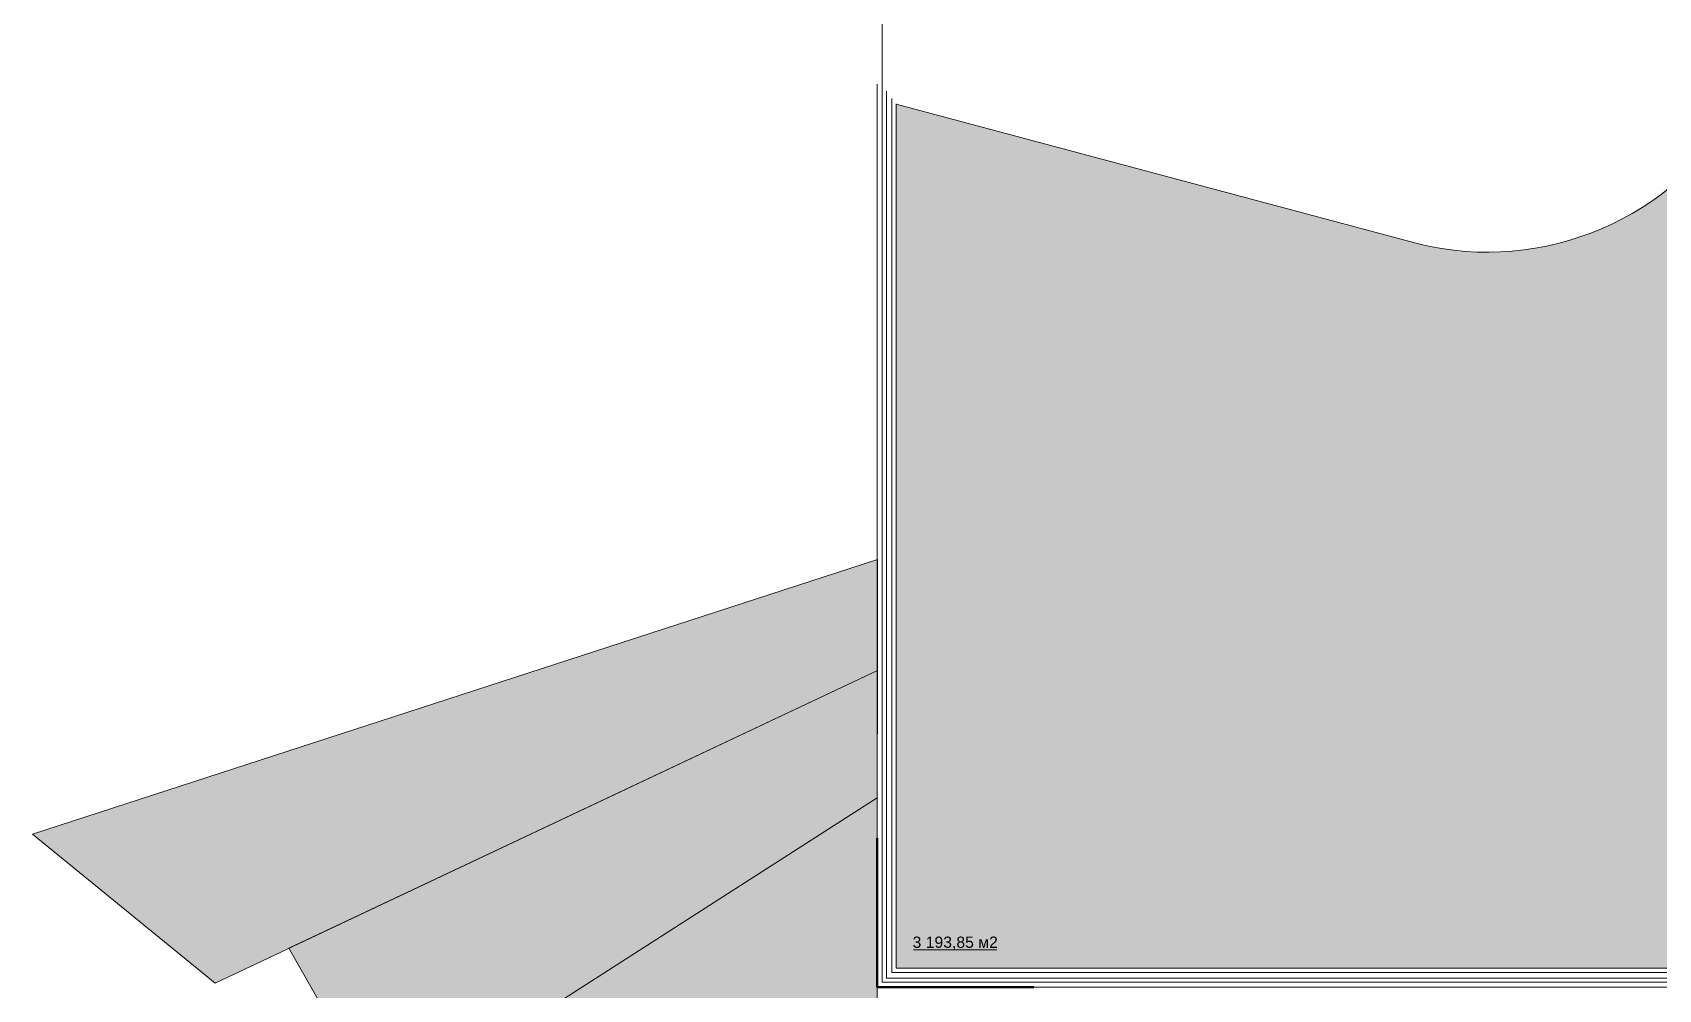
# Model space of a CAD drawing. Header units: millimetres. Extents: x -34838 to 729576, y -214038 to 121482.
# Drawn here: x -34838 to 22840, y 20296 to 54239 of the extents above; entities that cross this region are included whole.
import ezdxf
from ezdxf.enums import TextEntityAlignment as Align

# ---------------------------------------------------------------- set-up
doc = ezdxf.new("R2010")
doc.units = ezdxf.units.MM
doc.header["$MEASUREMENT"] = 0
doc.set_wipeout_variables(frame=1)
doc.linetypes.add('Wipeout_Contour', pattern=[1000, 0, -1000])
for name, color, linetype, lineweight in [('0_Ном._пера__150', 7, 'Continuous', 50), ('АБ _ 0 _ СТІНИ _ ЗОВНІШНІ .3D_Ном._пера__87', 7, 'Continuous', 13), ('АБ _ 1 _ ПЕРЕКРИТТЯ _ ПІДЛОГИ .3D_Ном._пера__89', 7, 'Continuous', 13), ('АБ _ 1 _ ПЕРЕКРИТТЯ _ ПІДЛОГИ .3D_Ном._пера__98', 140, 'Continuous', 13), ('Паспорта Зон ARCHICAD_Ном._пера__5', 7, 'Continuous', 0)]:
    doc.layers.add(name, color=color, linetype=linetype, lineweight=lineweight)
for name, color, linetype in [('_ ГП _90м басейн', 7, 'Continuous'), ('__ ГП _СПОРУДИ.2Д', 7, 'Continuous'), ('АБ _ 0 _ СТІНИ _ ЗОВНІШНІ .3D', 7, 'Continuous'), ('АБ _ 1 _ ПЕРЕКРИТТЯ _ ПІДЛОГИ .3D', 7, 'Continuous'), ('АП _ ТЕП _ СПОРУДА (ЗОНИ) .3D', 7, 'Continuous')]:
    doc.layers.add(name, color=color, linetype=linetype)
for name, color, linetype, lineweight, true_color in [('_ ГП _90м басейн_Ном._пера__114', 7, 'Continuous', 13, 0xb9b9b9), ('_ ГП _90м басейн_Ном._пера__255', 7, 'Continuous', 0, 0xaaaaaa), ('_ ГП _90м басейн_Ном._пера__54', 7, 'Continuous', 15, 0x5f5f5f), ('__ ГП _СПОРУДИ.2Д_Ном._пера__255', 7, 'Continuous', 0, 0xaaaaaa)]:
    doc.layers.add(name, color=color, linetype=linetype, lineweight=lineweight, true_color=true_color)
doc.styles.add('СГЕНЕРИР_СТИЛЬ_1', font='Arial.ttf')

# ---------------------------------------------------------------- blocks, each defined once
blk = doc.blocks.new('Стена_1_4', base_point=(-4200, 21050))
at = {"color": 254, "linetype": 'Wipeout_Contour', "lineweight": 0, "ltscale": 62940.399726}
blk.add_wipeout([(-4700, 20550), (-4875, 20375), (-4700, 20375)], dxfattribs=at).dxf.layer = 'АБ _ 0 _ СТІНИ _ ЗОВНІШНІ .3D'
at = {"color": 254, "linetype": 'Wipeout_Contour', "lineweight": 0, "ltscale": 166237.263491}
blk.add_wipeout([(58681, 20550), (-4700, 20550), (-4700, 20375), (58633, 20375)], dxfattribs=at).dxf.layer = 'АБ _ 0 _ СТІНИ _ ЗОВНІШНІ .3D'
at = {"color": 254, "linetype": 'Wipeout_Contour', "lineweight": 0, "ltscale": 63322.089611}
blk.add_wipeout([(-4550, 20700), (-4700, 20550), (-4550, 20550)], dxfattribs=at).dxf.layer = 'АБ _ 0 _ СТІНИ _ ЗОВНІШНІ .3D'
at = {"color": 254, "linetype": 'Wipeout_Contour', "lineweight": 0, "ltscale": 166386.735885}
blk.add_wipeout([(58567, 20700), (-4550, 20700), (-4550, 20550), (58525, 20550)], dxfattribs=at).dxf.layer = 'АБ _ 0 _ СТІНИ _ ЗОВНІШНІ .3D'
at = {"layer": 'АБ _ 0 _ СТІНИ _ ЗОВНІШНІ .3D_Ном._пера__87', "color": 7, "linetype": 'Continuous', "lineweight": 13, "flags": 128}
blk.add_lwpolyline([(-4875, 20375), (58814, 20375)], dxfattribs=at)
at = {"color": 254, "linetype": 'Wipeout_Contour', "lineweight": 0, "ltscale": 63693.801412}
blk.add_wipeout([(-4550, 20700), (-4350, 20700), (-4350, 20900)], dxfattribs=at).dxf.layer = 'АБ _ 0 _ СТІНИ _ ЗОВНІШНІ .3D'
at = {"color": 254, "linetype": 'Wipeout_Contour', "lineweight": 0, "ltscale": 166461.609658}
blk.add_wipeout([(-4350, 20700), (58359, 20700), (58414, 20900), (-4350, 20900)], dxfattribs=at).dxf.layer = 'АБ _ 0 _ СТІНИ _ ЗОВНІШНІ .3D'
at = {"layer": 'АБ _ 0 _ СТІНИ _ ЗОВНІШНІ .3D_Ном._пера__87', "color": 7, "linetype": 'Continuous', "lineweight": 13}
for p, q in [((-4700, 20550), (-4550, 20550)), ((-4550, 20550), (58525, 20550))]:
    blk.add_line(p, q, dxfattribs=at)
at = {"color": 254, "linetype": 'Wipeout_Contour', "lineweight": 0, "ltscale": 64130.251238}
blk.add_wipeout([(-4200, 21050), (-4350, 20900), (-4200, 20900)], dxfattribs=at).dxf.layer = 'АБ _ 0 _ СТІНИ _ ЗОВНІШНІ .3D'
at = {"color": 254, "linetype": 'Wipeout_Contour', "lineweight": 0, "ltscale": 166660.060715}
blk.add_wipeout([(58300, 21050), (-4200, 21050), (-4200, 20900), (58259, 20900)], dxfattribs=at).dxf.layer = 'АБ _ 0 _ СТІНИ _ ЗОВНІШНІ .3D'
at = {"layer": 'АБ _ 0 _ СТІНИ _ ЗОВНІШНІ .3D_Ном._пера__87', "color": 7, "linetype": 'Continuous', "lineweight": 13}
for p, q in [((-4350, 20900), (-4200, 20900)), ((-4200, 20900), (58259, 20900)), ((-4550, 20700), (-4350, 20700)), ((-4350, 20700), (58359, 20700))]:
    blk.add_line(p, q, dxfattribs=at)
at = {"layer": 'АБ _ 0 _ СТІНИ _ ЗОВНІШНІ .3D_Ном._пера__87', "color": 7, "linetype": 'Continuous', "lineweight": 13, "flags": 128}
blk.add_lwpolyline([(58300, 21050), (-4200, 21050)], dxfattribs=at)
at = {"color": 254, "linetype": 'Wipeout_Contour', "lineweight": 0, "ltscale": 63151.410153}
blk.add_wipeout([(-4875, 20550), (-4875, 20375), (-4700, 20550)], dxfattribs=at).dxf.layer = 'АБ _ 0 _ СТІНИ _ ЗОВНІШНІ .3D'
at = {"color": 254, "linetype": 'Wipeout_Contour', "lineweight": 0, "ltscale": 63502.032367}
blk.add_wipeout([(-4700, 20700), (-4700, 20550), (-4550, 20700)], dxfattribs=at).dxf.layer = 'АБ _ 0 _ СТІНИ _ ЗОВНІШНІ .3D'
at = {"layer": 'АБ _ 0 _ СТІНИ _ ЗОВНІШНІ .3D_Ном._пера__87', "color": 7, "linetype": 'Continuous', "lineweight": 13, "flags": 128}
blk.add_lwpolyline([(-4875, 20375), (-4875, 20550)], dxfattribs=at)
at = {"color": 254, "linetype": 'Wipeout_Contour', "lineweight": 0, "ltscale": 63931.984344}
blk.add_wipeout([(-4550, 20900), (-4550, 20700), (-4350, 20900)], dxfattribs=at).dxf.layer = 'АБ _ 0 _ СТІНИ _ ЗОВНІШНІ .3D'
at = {"color": 254, "linetype": 'Wipeout_Contour', "lineweight": 0, "ltscale": 64307.965271}
blk.add_wipeout([(-4350, 21050), (-4350, 20900), (-4200, 21050)], dxfattribs=at).dxf.layer = 'АБ _ 0 _ СТІНИ _ ЗОВНІШНІ .3D'
blk = doc.blocks.new('Стена_3_4', base_point=(-4200, 51704))
at = {"color": 254, "linetype": 'Wipeout_Contour', "lineweight": 0, "ltscale": 147396.108801}
blk.add_wipeout([(-4700, 20550), (-4700, 52356), (-4875, 52403), (-4875, 20550)], dxfattribs=at).dxf.layer = 'АБ _ 0 _ СТІНИ _ ЗОВНІШНІ .3D'
at = {"color": 254, "linetype": 'Wipeout_Contour', "lineweight": 0, "ltscale": 147190.951321}
blk.add_wipeout([(-4700, 20700), (-4550, 20700), (-4550, 52160), (-4700, 52200)], dxfattribs=at).dxf.layer = 'АБ _ 0 _ СТІНИ _ ЗОВНІШНІ .3D'
at = {"layer": 'АБ _ 0 _ СТІНИ _ ЗОВНІШНІ .3D_Ном._пера__87', "color": 7, "linetype": 'Continuous', "lineweight": 13, "flags": 128}
blk.add_lwpolyline([(-4875, 52403), (-4875, 20550)], dxfattribs=at)
at = {"color": 254, "linetype": 'Wipeout_Contour', "lineweight": 0, "ltscale": 146971.059082}
blk.add_wipeout([(-4550, 20900), (-4350, 20900), (-4350, 51900), (-4550, 51953)], dxfattribs=at).dxf.layer = 'АБ _ 0 _ СТІНИ _ ЗОВНІШНІ .3D'
at = {"layer": 'АБ _ 0 _ СТІНИ _ ЗОВНІШНІ .3D_Ном._пера__87', "color": 7, "linetype": 'Continuous', "lineweight": 13}
for p, q in [((-4700, 52356), (-4700, 52200)), ((-4700, 52200), (-4700, 20700)), ((-4700, 20700), (-4700, 20550))]:
    blk.add_line(p, q, dxfattribs=at)
at = {"color": 254, "linetype": 'Wipeout_Contour', "lineweight": 0, "ltscale": 146760.922406}
blk.add_wipeout([(-4200, 21050), (-4200, 51704), (-4350, 51744), (-4350, 21050)], dxfattribs=at).dxf.layer = 'АБ _ 0 _ СТІНИ _ ЗОВНІШНІ .3D'
at = {"layer": 'АБ _ 0 _ СТІНИ _ ЗОВНІШНІ .3D_Ном._пера__87', "color": 7, "linetype": 'Continuous', "lineweight": 13}
for p, q in [((-4550, 52160), (-4550, 51953)), ((-4550, 51953), (-4550, 20900)), ((-4350, 51900), (-4350, 51744)), ((-4350, 51744), (-4350, 21050)), ((-4550, 20900), (-4550, 20700)), ((-4350, 21050), (-4350, 20900))]:
    blk.add_line(p, q, dxfattribs=at)
at = {"layer": 'АБ _ 0 _ СТІНИ _ ЗОВНІШНІ .3D_Ном._пера__87', "color": 7, "linetype": 'Continuous', "lineweight": 13, "flags": 128}
blk.add_lwpolyline([(-4200, 21050), (-4200, 51704)], dxfattribs=at)
blk = doc.blocks.new('Бутік 9_13_1_4', base_point=(-2107, 21707))
at = {"layer": 'Паспорта Зон ARCHICAD_Ном._пера__5', "color": 7, "linetype": 'Continuous', "lineweight": 0}
blk.add_line((-3589, 21707), (-626, 21707), dxfattribs=at)
at = {"layer": 'Паспорта Зон ARCHICAD_Ном._пера__5', "color": 7, "lineweight": 0, "style": 'СГЕНЕРИР_СТИЛЬ_1'}
blk.add_attdef('ROOM_AREA', text='', height=400, dxfattribs=at).set_placement((-2107, 21972), align=Align.MIDDLE_CENTER)
blk = doc.blocks.new('3D-сетка_3_4', base_point=(-4875, 16080))
at = {"layer": '__ ГП _СПОРУДИ.2Д_Ном._пера__255', "color": 253, "linetype": 'Continuous', "lineweight": 0, "true_color": 0xaaaaaa, "flags": 128}
blk.add_lwpolyline([(-4875, 16080), (-1125, 16080), (30405, 16080), (30405, 16080), (41817, 16080), (41817, 16130), (41817, 17880), (48177, 17880), (48177, 16080), (48447, 16080), (59597, 16080), (59597, 17830), (59597, 20380), (7885, 20380), (-4875, 20380)], close=True, dxfattribs=at)
blk = doc.blocks.new('Перекрытие_1_4', base_point=(-4200, 21050))
at = {"layer": 'АБ _ 1 _ ПЕРЕКРИТТЯ _ ПІДЛОГИ .3D_Ном._пера__98', "linetype": 'Continuous', "lineweight": 0, "true_color": 0x002633}
blk.add_hatch(color=158, dxfattribs=at).paths.add_polyline_path([(-4200, 21050), (55284, 21050), (58050, 21050), (58300, 21050), (59551, 25592, 1.595439), (63959, 42020), (63917, 42011), (63937, 42087), (65254, 47001), (33587, 65284), (25686, 51600, -0.333027), (14323, 46741), (-4200, 51704)])
at = {"layer": 'АБ _ 1 _ ПЕРЕКРИТТЯ _ ПІДЛОГИ .3D_Ном._пера__89', "color": 7, "linetype": 'Continuous', "lineweight": 13, "flags": 128}
blk.add_lwpolyline([(-4200, 21050), (55284, 21050), (58050, 21050), (58300, 21050), (59551, 25592, 1.595439), (63959, 42020), (63917, 42011), (63937, 42087), (65254, 47001), (33587, 65284), (25686, 51600, -0.333027), (14323, 46741), (-4200, 51704)], format="xyb", close=True, dxfattribs=at)
blk = doc.blocks.new('3D-сетка_19_4', base_point=(-4875, 27093))
at = {"layer": '_ ГП _90м басейн_Ном._пера__114', "linetype": 'Continuous', "lineweight": 0, "true_color": 0xb9b9b9}
blk.add_hatch(color=9, dxfattribs=at).paths.add_polyline_path([(-4875, 27093), (-4867, 31611), (-25741, 21758), (-22385, 15867)])
at = {"layer": '_ ГП _90м басейн_Ном._пера__255', "color": 253, "linetype": 'Continuous', "lineweight": 0, "true_color": 0xaaaaaa, "flags": 128}
blk.add_lwpolyline([(-4875, 27093), (-4867, 31611), (-25741, 21758), (-22385, 15867)], close=True, dxfattribs=at)
blk = doc.blocks.new('3D-сетка_20_4', base_point=(-4867, 31611))
at = {"layer": '_ ГП _90м басейн_Ном._пера__54', "linetype": 'Continuous', "lineweight": 0, "true_color": 0x838383}
blk.add_hatch(color=252, dxfattribs=at).paths.add_polyline_path([(-4867, 31611), (-4860, 35544), (-34838, 25806), (-28354, 20525)])
at = {"layer": '_ ГП _90м басейн_Ном._пера__255', "color": 253, "linetype": 'Continuous', "lineweight": 0, "true_color": 0xaaaaaa, "flags": 128}
blk.add_lwpolyline([(-4867, 31611), (-4860, 35544), (-34838, 25806), (-28354, 20525)], close=True, dxfattribs=at)
blk = doc.blocks.new('3D-сетка_21_4', base_point=(-4875, 27093))
at = {"layer": '_ ГП _90м басейн_Ном._пера__54', "linetype": 'Continuous', "lineweight": 0, "true_color": 0x838383}
blk.add_hatch(color=252, dxfattribs=at).paths.add_polyline_path([(-4875, 27093), (-22385, 15867), (-13267, 8440), (-7887, 8440), (-4875, 12140), (-4875, 18380), (-4875, 20380)])
at = {"layer": '_ ГП _90м басейн_Ном._пера__255', "color": 253, "linetype": 'Continuous', "lineweight": 0, "true_color": 0xaaaaaa, "flags": 128}
blk.add_lwpolyline([(-4875, 27093), (-22385, 15867), (-13267, 8440), (-7887, 8440), (-4875, 12140), (-4875, 18380), (-4875, 20380)], close=True, dxfattribs=at)

msp = doc.modelspace()

# ---------------------------------------------------------------- block references
at = {"layer": 'АБ _ 0 _ СТІНИ _ ЗОВНІШНІ .3D', "color": 7, "lineweight": 20}
msp.add_blockref('Стена_1_4', (-4200, 21050), dxfattribs=at)
at = {"layer": 'АП _ ТЕП _ СПОРУДА (ЗОНИ) .3D', "color": 7, "linetype": 'Continuous', "lineweight": 0}
msp.add_blockref('Бутік 9_13_1_4', (-2107.4, 21707.5), dxfattribs=at).add_auto_attribs({'ROOM_AREA': '3\xa0193,85 м2'})

# ---------------------------------------------------------------- next in the draw order: block references
at = {"layer": 'АБ _ 0 _ СТІНИ _ ЗОВНІШНІ .3D', "color": 7, "lineweight": 20}
msp.add_blockref('Стена_3_4', (-4200, 51704.1), dxfattribs=at)

# ---------------------------------------------------------------- next in the draw order: linework, layer by layer
at = {"layer": '0_Ном._пера__150', "color": 7, "linetype": 'Continuous', "lineweight": 50}
for p, q in [((-4875, 20380), (-4875, 25663.2)), ((-4875, 20380), (-4875, 25663.2)), ((676.2, 20380), (-4875, 20380))]:
    msp.add_line(p, q, dxfattribs=at)
at = {"layer": 'АП _ ТЕП _ СПОРУДА (ЗОНИ) .3D', "color": 254, "linetype": 'Continuous', "lineweight": 0, "true_color": 0xddc2d0, "flags": 128}
msp.add_lwpolyline([(-4700, 62178.4), (-4700, 20550), (58165.4, 20551.1)], dxfattribs=at)

# ---------------------------------------------------------------- next in the draw order: block references
at = {"layer": '_ ГП _90м басейн', "color": 253, "lineweight": 0, "true_color": 0xaaaaaa}
for name, p in [('3D-сетка_20_4', (-4867.1, 31611.1)), ('3D-сетка_19_4', (-4875, 27092.9)), ('3D-сетка_21_4', (-4875, 27092.9))]:
    msp.add_blockref(name, p, dxfattribs=at)
at = {"layer": '__ ГП _СПОРУДИ.2Д', "color": 253, "lineweight": 0, "true_color": 0xaaaaaa}
msp.add_blockref('3D-сетка_3_4', (-4875, 16080.1), dxfattribs=at)
at = {"layer": 'АБ _ 1 _ ПЕРЕКРИТТЯ _ ПІДЛОГИ .3D', "color": 7, "linetype": 'Continuous', "lineweight": 13}
msp.add_blockref('Перекрытие_1_4', (-4200, 21050), dxfattribs=at)

doc.saveas('drawing.dxf')
